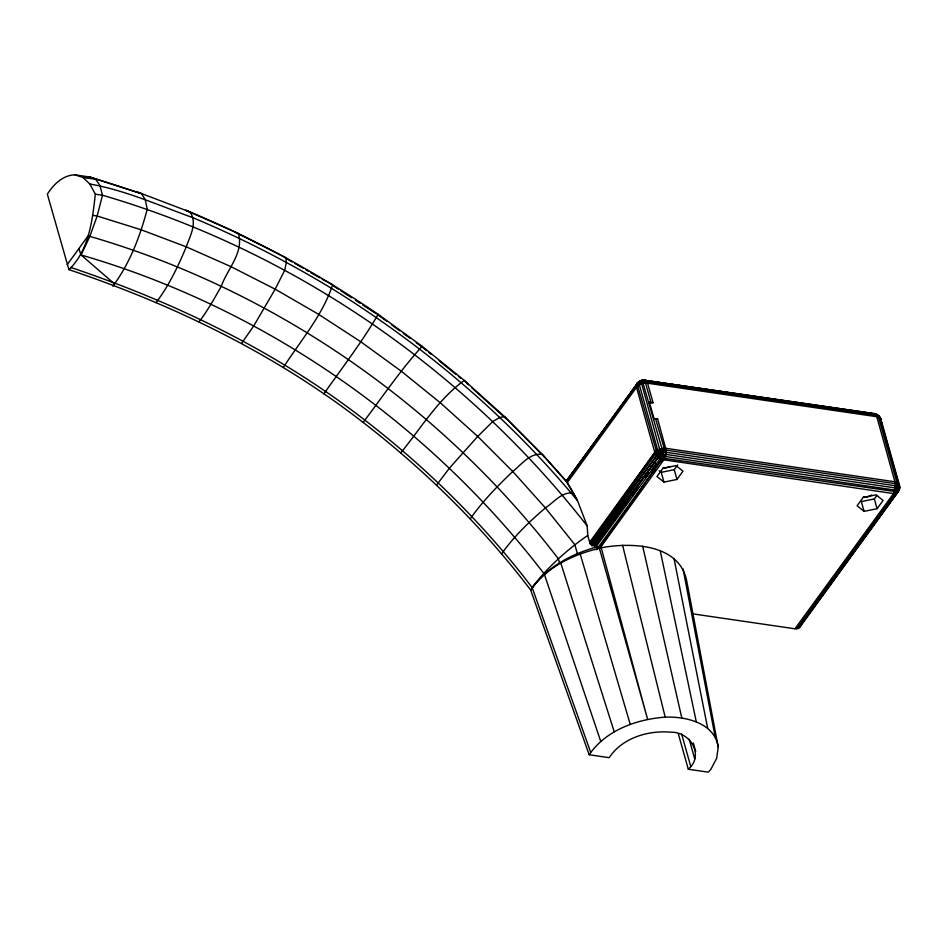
<?xml version="1.0" encoding="UTF-8"?>
<svg xmlns="http://www.w3.org/2000/svg" width="947" height="947" viewBox="0 0 947 947"><rect width="100%" height="100%" fill="white"/><g stroke="black" fill="none" stroke-linecap="round" stroke-linejoin="round"><path stroke-width="1.42" d="M589.65 542.193L654.803 452.441L657.668 449.991L661.704 448.476L665.859 448.31L895.093 481.81C902.527 482.118 900.206 495.317 893.139 493.517L661.965 459.52L656.685 455.838L654.803 452.441L636.502 387.347L636.562 384.233C638.621 380.741 646.162 377.462 647.559 383.215L653.051 402.735L651.039 402.641L645.546 383.109C645.937 377.285 637.97 380.895 636.562 384.233L566.152 481.123L577.469 500.584L587.235 525.999L587.744 535.422L589.65 542.193L591.982 544.963L599.936 548.147L664.818 458.443L666.203 450.168L657.62 419.012L653.986 418.479L653.477 419.178L657.62 419.012M678.348 733.866L688.291 769.248C704.473 755.386 690.446 731.842 671.186 732.22C648.423 730.054 622.167 737.843 609.193 757.683L589.188 754.759L530.711 590.159C545.981 567.336 573.148 554.551 599.404 548.289L662.699 457.567L659.597 449.079L640.788 380.576L646.138 380.658L876.389 414.384L878.544 417.165L896.845 482.26L899.129 484.083L898.75 488.38L896.241 491.694L664.818 458.443L642.989 382.967L642.847 380.09L874.389 413.638L876.602 415.046C883.243 416.787 880.521 425.688 883.409 430.092M692.813 613.869L794.947 628.784L896.845 488.995L898.49 483.657L879.917 417.591L877.514 414.833L874.72 413.697L645.546 380.386M874.72 413.697L876.792 416.716L895.436 483.668L897.851 487.184L897.945 492.109L798.333 628.441L794.947 628.784M630.738 393.005L639.426 381.523L637.213 383.488L637.733 386.033L658.224 457.354L595.095 546.762M590.478 543.756L655.525 454.169L656.022 451.127L659.787 449.695L665.149 452.169L895.495 485.764L894.051 491.955L894.962 493.576L796.77 628.844M666.262 452.252L665.552 456.549L660.023 458.608L656.685 455.838L590.739 544.501M68.93 269.646C89.054 250.292 92.356 220.568 95.339 194.182L89.858 184.014L82.898 177.432L74.86 174.828C62.762 175.195 53.423 184.511 47.35 194.182L68.93 269.646C174.141 305.017 275.198 354.154 363.139 422.409C425.783 470.86 482.603 526.899 530.592 589.957M530.711 590.159C545.626 567.715 570.899 554.161 596.385 547.058L599.404 548.289L601.215 547.768C631.116 542.229 679.78 543.625 686.8 581.34L718.217 747.005L716.701 758.239L710.676 769.651L708.32 772.172L688.291 769.248M897.744 492.369L899.496 485.338L880.828 418.988L877.822 415.579L640.705 381.037L638.787 382.043L639.367 384.896L657.668 449.991L661.965 459.52L596.409 549.816M898.49 483.657L899.65 487.587L897.945 492.109M897.851 487.184L899.129 489.481L896.537 493.186L894.785 490.049L895.436 483.668L896.845 482.26L899.65 487.587L898.987 490.416L898.81 489.729L894.465 495.707M880.213 419.852L881.03 419.58L879.716 416.917L876.389 414.384L876.188 415.2L879.917 417.947L881.207 420.243M899.508 488.486L899.259 484.698L895.495 485.764M898.407 485.373L895.436 483.668L666.203 450.168L665.149 452.169L663.172 452.891L661.906 455.685L658.248 457.081M655.608 418.917L666.037 454.43L895.27 487.93L897.117 484.201L896.845 482.26M589.188 754.759C605.808 730.22 636.633 719.27 665.196 717.139C685.912 716.37 714.523 722.821 718.217 747.005M663.847 448.203L659.787 449.695L657.336 455.093L655.525 454.169L660.39 451.601L666.203 450.168L663.847 448.203L661.113 453.649L656.685 455.838L591.982 544.963M637.414 382.943L636.562 384.233M112.776 286.231C129.798 263.55 140.014 236.478 147.223 209.24L145.27 199.687L141.529 193.662L89.858 177.018L74.86 174.828M501.697 553.841C513.783 536.393 529.373 521.702 545.401 507.9C554.149 502.194 561.831 491.434 573.491 493.091L577.469 500.584C508.243 416.881 424.22 345.915 332.042 288.669C287.391 261.609 240.869 237.744 192.703 217.621C158.859 205.428 125.418 190.288 89.858 184.014M470.28 518.802C482.461 501.389 497.412 486.119 512.753 471.488C521.548 464.551 529.586 452.926 542.193 454.311L567.265 482.295M798.333 628.441L800.333 626.452M436.567 485.065L449.434 468.126L477.726 436.437L492.819 421.474L499.898 417.461L504.408 416.514L542.193 454.311L566.259 481.384M896.241 491.694L894.962 493.576L898.087 491.209M400.782 452.867C420.906 428.21 438.307 399.125 464.29 380.422L504.408 416.514L544.572 457.2M589.815 543.767L654.803 452.441M363.139 422.409C382.493 396.84 400.569 370.052 422.113 346.282L464.29 380.422L468.41 384.79M67.178 264.71L87.941 236.099L89.858 236.383C275.009 290.208 441.053 406.014 558.339 558.742L559.464 562.719M568.212 479.135L576.025 468.363M577.765 465.971L586.442 454.015M589.058 450.417L595.994 440.852M597.735 438.461L615.976 413.342M566.637 481.609L636.277 385.701L640.705 381.037L642.835 380.528M653.051 402.735L649.405 402.203L648.896 402.901L651.039 402.641M594.053 545.756L658.224 457.354L592.029 546.123M602.718 536.31L607.051 530.332M612.259 523.158L616.604 517.18M625.28 505.236L627.873 501.65M632.217 495.672L638.29 487.303M645.227 477.738L648.707 472.955M596.373 546.289L660.213 458.49L660.994 461.284M659.219 470.754L661.219 472.34L674.228 469.676L677.65 464.953M676.975 479.442L682.965 471.18L675.957 465.593L662.959 468.256L656.958 476.519L663.965 482.106L676.975 479.442L674.228 469.676M864.09 511.356L857.082 505.769L863.084 497.506L876.082 494.843L883.089 500.43L877.1 508.693L864.09 511.356L861.344 501.59L874.353 498.927L876.922 495.388M801.482 623.789L804.962 619.007M811.91 609.43L815.391 604.636M819.735 598.658L825.82 590.277M831.904 581.896L837.112 574.711M841.457 568.733L847.541 560.352M854.49 550.775L857.97 545.981M862.315 540.003L868.399 531.622M874.483 523.241L878.828 517.251M884.912 508.882L889.257 502.893M799.552 627.624L898.525 491.185M566.472 481.526L618.521 409.672M630.714 392.981L638.562 382.245L566.235 481.23M323.898 393.881C342.234 367.578 362.062 342.08 378.137 314.309C319.044 274.038 256.092 239.496 190.063 212.01L185.683 210.234L238.301 233.4C244.326 252.281 227.162 269.197 221.361 286.124C214.519 298.305 207.665 310.592 199.13 321.684M283.307 367.472C300.542 340.707 322.761 315.173 332.634 284.716L322.229 279.258M241.627 343.359L253.76 325.875L275.163 289.178L284.739 270.215L286.385 262.248L285.935 257.691L234.844 232.039M590.597 752.096L532.119 587.495C547.65 567.241 566.756 549.899 587.744 535.422M156.089 302.602C168.933 285.698 178.095 266.344 186.275 246.836C190.051 235.827 197.627 223.161 190.063 212.01L136.214 191.531M637.449 384.375L645.546 383.109L646.955 381.7L645.025 380.564L642.883 381.511L636.502 387.347L567.383 482.532L573.491 493.091M658.058 450.346L659.597 449.079L661.562 449.032M645.002 381.546L637.733 386.033L636.277 385.701L637.213 383.488L642.883 381.511M871.654 495.032L867.606 496.926L863.404 496.725M899.129 489.481L897.709 490.144L896.845 488.995L894.785 490.049L665.552 456.549L663.894 454.939L661.906 455.685L659.124 454.406M670.358 466.599L665.966 467.865L663.279 467.475M661.965 459.52L664.818 458.443L662.699 457.567M663.172 452.891L661.113 453.649L656.022 451.127M663.894 454.939L665.8 454.252M87.088 177.728L89.858 177.018L141.529 193.662M377.368 314.499L378.137 314.309L422.113 346.282L422.196 347.087M876.602 415.046L877.514 414.833M873.915 413.969L873.312 413.685L875.809 414.135L872.223 414.277L875.371 414.159M642.989 380.777L641.083 380.647L641.557 381.25M82.898 177.432L95.635 179.291L99.932 185.482L102.489 195.236L97.162 216.011L89.858 236.383L81.075 254.968L114.658 284.029M95.339 194.182L102.489 195.236C293.345 250.991 465.013 369.448 587.235 525.999M92.972 215.395L97.162 216.011L141.281 229.825L186.275 246.836L231.009 266.663L275.163 289.178L318.476 314.238L360.653 341.678L401.421 371.319L440.533 402.972L477.726 436.437L512.753 471.488L545.401 507.9L574.865 544.714L577.303 553.415M638.976 382.979L647.559 383.215L876.792 416.716L879.917 417.591L881.03 419.58M880.154 418.231L878.923 416.017L876.389 414.384M70.93 267.492C176.024 302.815 276.962 351.905 364.796 420.077C427.393 468.493 484.166 524.496 532.119 587.495M877.822 415.579L878.923 416.017M644.966 380.114L646.138 380.658M284.645 257.513L292.161 261.857M294.671 263.313L303.431 268.392M305.94 269.836L308.45 271.292M310.959 272.736L319.719 277.814M333.439 285.923L338.316 289.095M340.766 290.682L351.739 297.832M355.409 300.211L360.286 303.383M362.725 304.97L376.148 313.706M378.551 315.363L386.802 321.364M391.525 324.785L399.776 330.787M403.315 333.368L410.394 338.505M416.289 342.802L421.013 346.223M423.321 347.999L426.718 350.745M428.979 352.58L431.24 354.415M439.159 360.819L456.134 374.562M458.395 376.385L460.656 378.22M895.554 487.835L896.845 488.995M471.642 387.69L506.065 418.669M877.336 415.733L878.792 417.13L878.343 415.769M651.311 469.369L652.365 471.05M899.319 486.687L899.65 487.587M78.826 248.647L81.075 254.968C263.964 308.071 427.961 422.457 543.756 573.337L544.052 574.356M544.371 574.403L600.706 741.288M654.862 463.154L655.798 465.948M653.809 466.528L655.17 470.754M560.754 562.909L614.224 731.818M652.708 468.351L653.975 472.458L652.791 468.209M580.144 553.829L630.217 724.313M884.202 432.921L898.525 483.858M874.353 498.927L877.1 508.693M649.405 402.203L653.986 418.479M661.219 472.34L663.965 482.106M654.211 466.753L654.993 469.546M693.287 742.993L695.678 751.48M689.156 739.145L694.731 758.961M681.627 734.02L690.777 766.561M599.404 548.289L647.606 719.318L601.215 547.768M596.089 545.993L596.385 547.058M654.105 466.48L655.3 470.73M655.466 462.965L656.247 465.806M622.546 545.141L665.196 717.139M642.67 546.123L681.793 717.944M660.213 550.645L696.27 721.685M673.992 558.41L707.646 728.089M683.059 568.887L715.127 736.73M659.976 456.407L660.023 458.608M629.009 395.396L620.321 407.364L628.974 395.361"/></g></svg>
